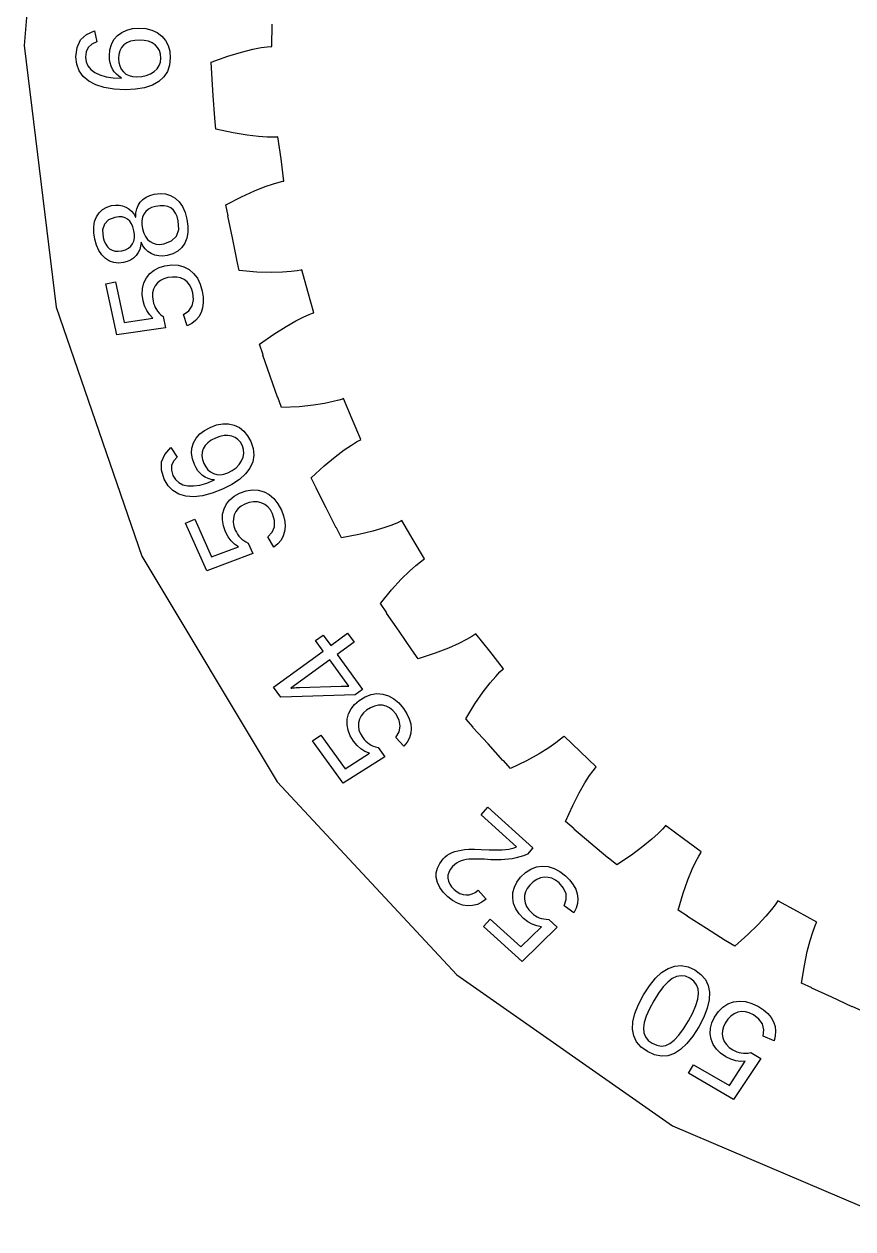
# Model space of a CAD drawing. Header units: metres. Extents: x -300 to 172, y -235 to 235.
# Drawn here: x -169.4 to -74.3, y -138.1 to 0 of the extents above; entities that cross this region are included whole.
import ezdxf

# ---------------------------------------------------------------- set-up
doc = ezdxf.new("R2010")
doc.units = ezdxf.units.M

msp = doc.modelspace()

# ---------------------------------------------------------------- linework, layer by layer
for p, q in [((-166.716, 27.6069), (-169.359, -2.4608)), ((-140.952, -2.55069), (-140.939, 0.00018)), ((-162.876, -1.81532), (-162.206, -1.17496)), ((-162.206, -1.17496), (-161.269, -0.75482)), ((-161.269, -0.75482), (-161.037, -2.03883)), ((-159.058, -1.78296), (-158.658, -1.31783)), ((-158.658, -1.31783), (-158.161, -0.94377)), ((-158.161, -0.94377), (-157.586, -0.67658)), ((-157.586, -0.67658), (-156.932, -0.51627)), ((-156.932, -0.51627), (-156.2, -0.46283)), ((-156.2, -0.46283), (-155.408, -0.51933)), ((-155.408, -0.51933), (-154.705, -0.68883)), ((-154.705, -0.68883), (-154.089, -0.97133)), ((-154.089, -0.97133), (-153.562, -1.36682)), ((-153.562, -1.36682), (-153.139, -1.86133)), ((-169.359, -2.4608), (-165.693, -32.421)), ((-163.412, -3.75684), (-163.278, -2.67595)), ((-163.278, -2.67595), (-162.876, -1.81532)), ((-162.001, -2.67007), (-162.241, -3.16214)), ((-161.599, -2.29564), (-162.001, -2.67007)), ((-161.037, -2.03883), (-161.599, -2.29564)), ((-159.515, -2.93895), (-159.343, -2.32333)), ((-159.343, -2.32333), (-159.058, -1.78296)), ((-158.183, -2.69739), (-158.378, -3.06007)), ((-157.911, -2.38983), (-158.183, -2.69739)), ((-157.566, -2.14482), (-157.911, -2.38983)), ((-157.157, -1.96983), (-157.566, -2.14482)), ((-156.681, -1.86482), (-157.157, -1.96983)), ((-156.14, -1.82983), (-156.681, -1.86482)), ((-155.596, -1.8644), (-156.14, -1.82983)), ((-155.115, -1.96808), (-155.596, -1.8644)), ((-154.694, -2.14088), (-155.115, -1.96808)), ((-154.335, -2.38283), (-154.694, -2.14088)), ((-154.048, -2.68501), (-154.335, -2.38283)), ((-153.843, -3.03958), (-154.048, -2.68501)), ((-153.139, -1.86133), (-152.837, -2.44183)), ((-152.837, -2.44183), (-152.656, -3.10832)), ((-143.156, -2.89005), (-142.184, -2.6987)), ((-142.184, -2.6987), (-141.497, -2.59813)), ((-141.497, -2.59813), (-141.088, -2.55809)), ((-141.088, -2.55809), (-140.952, -2.55069)), ((-163.32, -4.60858), (-163.412, -3.75684)), ((-162.241, -3.16214), (-162.322, -3.77184)), ((-162.322, -3.77184), (-162.255, -4.31439)), ((-159.572, -3.62982), (-159.515, -2.93895)), ((-159.55, -4.04721), (-159.572, -3.62982)), ((-159.483, -4.44032), (-159.55, -4.04721)), ((-158.495, -3.47789), (-158.534, -3.95084)), ((-158.534, -3.95084), (-158.499, -4.3987)), ((-158.378, -3.06007), (-158.495, -3.47789)), ((-153.72, -3.44652), (-153.843, -3.03958)), ((-153.728, -4.35515), (-153.679, -3.90582)), ((-153.679, -3.90582), (-153.72, -3.44652)), ((-152.596, -3.86082), (-152.678, -4.69751)), ((-152.656, -3.10832), (-152.596, -3.86082)), ((-147.902, -4.3783), (-145.999, -3.68675)), ((-145.999, -3.68675), (-144.423, -3.20625)), ((-144.423, -3.20625), (-143.156, -2.89005)), ((-163.046, -5.35683), (-163.32, -4.60858)), ((-162.589, -6.00157), (-163.046, -5.35683)), ((-162.255, -4.31439), (-162.056, -4.79208)), ((-162.056, -4.79208), (-161.724, -5.2049)), ((-161.724, -5.2049), (-161.259, -5.55283)), ((-159.372, -4.8092), (-159.483, -4.44032)), ((-159.217, -5.15382), (-159.372, -4.8092)), ((-159.019, -5.46721), (-159.217, -5.15382)), ((-158.781, -5.74333), (-159.019, -5.46721)), ((-158.499, -4.3987), (-158.396, -4.80133)), ((-158.396, -4.80133), (-158.223, -5.15871)), ((-158.223, -5.15871), (-157.982, -5.47083)), ((-157.982, -5.47083), (-157.68, -5.72414)), ((-154.877, -5.71176), (-154.459, -5.44882)), ((-154.459, -5.44882), (-154.118, -5.12665)), ((-154.118, -5.12665), (-153.874, -4.76208)), ((-153.874, -4.76208), (-153.728, -4.35515)), ((-152.926, -5.42958), (-153.338, -6.05702)), ((-152.678, -4.69751), (-152.926, -5.42958)), ((-147.823, -5.65523), (-147.902, -4.3783)), ((-161.95, -6.54283), (-162.589, -6.00157)), ((-161.139, -6.9707), (-161.95, -6.54283)), ((-161.259, -5.55283), (-160.668, -5.82889)), ((-160.668, -5.82889), (-159.959, -6.02608)), ((-159.959, -6.02608), (-159.13, -6.14439)), ((-159.13, -6.14439), (-158.183, -6.18382)), ((-158.502, -5.98221), (-158.781, -5.74333)), ((-158.183, -6.18382), (-158.502, -5.98221)), ((-157.68, -5.72414), (-157.327, -5.90508)), ((-157.327, -5.90508), (-156.921, -6.01364)), ((-156.921, -6.01364), (-156.463, -6.04984)), ((-156.463, -6.04984), (-155.879, -6.01227)), ((-155.879, -6.01227), (-155.35, -5.89958)), ((-155.35, -5.89958), (-154.877, -5.71176)), ((-153.916, -6.57983), (-154.651, -6.99152)), ((-153.338, -6.05702), (-153.916, -6.57983)), ((-147.849, -5.66505), (-147.823, -5.65523)), ((-147.666, -8.2115), (-147.849, -5.66505)), ((-160.171, -7.27632), (-161.139, -6.9707)), ((-159.044, -7.4597), (-160.171, -7.27632)), ((-157.758, -7.52083), (-159.044, -7.4597)), ((-156.572, -7.46202), (-157.758, -7.52083)), ((-155.537, -7.28558), (-156.572, -7.46202)), ((-154.651, -6.99152), (-155.537, -7.28558)), ((-147.508, -10.7597), (-147.666, -8.2115)), ((-147.481, -10.7659), (-147.508, -10.7597)), ((-147.389, -12.042), (-147.481, -10.7659)), ((-145.411, -12.4737), (-147.389, -12.042)), ((-143.784, -12.7398), (-145.411, -12.4737)), ((-142.487, -12.8843), (-143.784, -12.7398)), ((-141.498, -12.9445), (-142.487, -12.8843)), ((-140.804, -12.9526), (-141.498, -12.9445)), ((-140.393, -12.9377), (-140.804, -12.9526)), ((-140.257, -12.9269), (-140.393, -12.9377)), ((-139.904, -15.453), (-140.257, -12.9269)), ((-139.577, -17.9828), (-139.904, -15.453)), ((-144.428, -19.7814), (-142.93, -19.0951)), ((-142.93, -19.0951), (-141.716, -18.6129)), ((-141.716, -18.6129), (-140.779, -18.2937)), ((-140.779, -18.2937), (-140.112, -18.1025)), ((-140.112, -18.1025), (-139.711, -18.0083)), ((-139.711, -18.0083), (-139.577, -17.9828)), ((-156.286, -20.7758), (-156.043, -20.4094)), ((-156.043, -20.4094), (-155.734, -20.0932)), ((-155.734, -20.0932), (-155.368, -19.8365)), ((-155.368, -19.8365), (-154.944, -19.6391)), ((-154.944, -19.6391), (-154.463, -19.5011)), ((-154.463, -19.5011), (-153.777, -19.4143)), ((-153.777, -19.4143), (-153.144, -19.4574)), ((-153.144, -19.4574), (-152.567, -19.6304)), ((-152.567, -19.6304), (-152.044, -19.9334)), ((-152.044, -19.9334), (-151.588, -20.3614)), ((-151.588, -20.3614), (-151.21, -20.9093)), ((-146.222, -20.7205), (-144.428, -19.7814)), ((-161.064, -22.091), (-160.759, -21.6237)), ((-160.759, -21.6237), (-160.368, -21.253)), ((-160.368, -21.253), (-159.891, -20.979)), ((-159.891, -20.979), (-159.327, -20.8018)), ((-159.327, -20.8018), (-158.895, -20.7419)), ((-158.895, -20.7419), (-158.478, -20.7494)), ((-158.478, -20.7494), (-158.077, -20.8241)), ((-158.077, -20.8241), (-157.69, -20.966)), ((-157.69, -20.966), (-157.337, -21.17)), ((-157.337, -21.17), (-157.035, -21.4315)), ((-157.035, -21.4315), (-156.785, -21.7508)), ((-156.785, -21.7508), (-156.586, -22.1277)), ((-156.556, -22.1215), (-156.542, -21.6319)), ((-156.542, -21.6319), (-156.452, -21.1833)), ((-156.452, -21.1833), (-156.286, -20.7758)), ((-155.625, -21.7712), (-155.772, -22.13)), ((-155.405, -21.4636), (-155.625, -21.7712)), ((-155.11, -21.2147), (-155.405, -21.4636)), ((-154.741, -21.0245), (-155.11, -21.2147)), ((-154.297, -20.893), (-154.741, -21.0245)), ((-153.764, -20.8139), (-154.297, -20.893)), ((-153.293, -20.8169), (-153.764, -20.8139)), ((-152.884, -20.902), (-153.293, -20.8169)), ((-152.538, -21.0691), (-152.884, -20.902)), ((-152.249, -21.3184), (-152.538, -21.0691)), ((-152.01, -21.6499), (-152.249, -21.3184)), ((-151.821, -22.0637), (-152.01, -21.6499)), ((-151.682, -22.5596), (-151.821, -22.0637)), ((-151.21, -20.9093), (-150.912, -21.577)), ((-150.912, -21.577), (-150.693, -22.3647)), ((-145.974, -21.9755), (-146.222, -20.7205)), ((-145.998, -21.9887), (-145.974, -21.9755)), ((-145.477, -24.4878), (-145.998, -21.9887)), ((-161.377, -23.2448), (-161.274, -22.6374)), ((-161.374, -23.9133), (-161.377, -23.2448)), ((-161.274, -22.6374), (-161.064, -22.091)), ((-160.159, -22.907), (-160.357, -23.5742)), ((-159.694, -22.4331), (-160.159, -22.907)), ((-158.962, -22.1524), (-159.694, -22.4331)), ((-158.514, -22.089), (-158.962, -22.1524)), ((-158.119, -22.1002), (-158.514, -22.089)), ((-157.776, -22.1861), (-158.119, -22.1002)), ((-157.486, -22.3467), (-157.776, -22.1861)), ((-157.243, -22.5776), (-157.486, -22.3467)), ((-157.041, -22.8751), (-157.243, -22.5776)), ((-156.881, -23.2392), (-157.041, -22.8751)), ((-156.762, -23.6701), (-156.881, -23.2392)), ((-156.586, -22.1277), (-156.556, -22.1215)), ((-155.845, -22.5334), (-155.846, -22.9815)), ((-155.846, -22.9815), (-155.773, -23.4742)), ((-155.772, -22.13), (-155.845, -22.5334)), ((-151.613, -23.5371), (-151.682, -22.5596)), ((-150.693, -22.3647), (-150.576, -23.1556)), ((-150.576, -23.1556), (-150.576, -23.8774)), ((-161.266, -24.6428), (-161.374, -23.9133)), ((-161.071, -25.3369), (-161.266, -24.6428)), ((-160.357, -23.5742), (-160.287, -24.4347)), ((-160.287, -24.4347), (-160.167, -24.8654)), ((-156.778, -24.8632), (-156.704, -24.5049)), ((-156.699, -24.1072), (-156.762, -23.6701)), ((-156.704, -24.5049), (-156.699, -24.1072)), ((-155.773, -23.4742), (-155.64, -23.9406)), ((-155.64, -23.9406), (-155.452, -24.3382)), ((-155.452, -24.3382), (-155.211, -24.6669)), ((-155.211, -24.6669), (-154.916, -24.9268)), ((-153.355, -25.1828), (-152.45, -24.8487)), ((-152.45, -24.8487), (-151.869, -24.3001)), ((-151.869, -24.3001), (-151.613, -23.5371)), ((-150.693, -24.5301), (-150.927, -25.1135)), ((-150.576, -23.8774), (-150.693, -24.5301)), ((-144.981, -26.9925), (-145.477, -24.4878)), ((-160.801, -25.9364), (-161.071, -25.3369)), ((-160.456, -26.4413), (-160.801, -25.9364)), ((-160.167, -24.8654), (-160.004, -25.2293)), ((-160.004, -25.2293), (-159.799, -25.5263)), ((-159.799, -25.5263), (-159.551, -25.7565)), ((-159.551, -25.7565), (-159.262, -25.917)), ((-159.262, -25.917), (-158.932, -26.0054)), ((-158.932, -26.0054), (-158.562, -26.0218)), ((-158.562, -26.0218), (-158.152, -25.9662)), ((-158.152, -25.9662), (-157.746, -25.8474)), ((-157.746, -25.8474), (-157.406, -25.6771)), ((-157.406, -25.6771), (-157.131, -25.4553)), ((-157.131, -25.4553), (-156.921, -25.1822)), ((-156.921, -25.1822), (-156.778, -24.8632)), ((-156.283, -26.1894), (-156.524, -26.5179)), ((-156.108, -25.8287), (-156.283, -26.1894)), ((-155.999, -25.436), (-156.108, -25.8287)), ((-155.957, -25.0111), (-155.999, -25.436)), ((-155.928, -25.0049), (-155.957, -25.0111)), ((-155.73, -25.411), (-155.928, -25.0049)), ((-155.472, -25.7626), (-155.73, -25.411)), ((-155.155, -26.0598), (-155.472, -25.7626)), ((-154.779, -26.3024), (-155.155, -26.0598)), ((-154.916, -24.9268), (-154.577, -25.1119)), ((-154.577, -25.1119), (-154.204, -25.2163)), ((-154.204, -25.2163), (-153.796, -25.2399)), ((-153.796, -25.2399), (-153.355, -25.1828)), ((-151.728, -26.0136), (-152.289, -26.3154)), ((-151.274, -25.6131), (-151.728, -26.0136)), ((-150.927, -25.1135), (-151.274, -25.6131)), ((-160.037, -26.8515), (-160.456, -26.4413)), ((-159.564, -27.1536), (-160.037, -26.8515)), ((-159.06, -27.3339), (-159.564, -27.1536)), ((-158.523, -27.3923), (-159.06, -27.3339)), ((-157.954, -27.3289), (-158.523, -27.3923)), ((-157.535, -27.2082), (-157.954, -27.3289)), ((-157.158, -27.0328), (-157.535, -27.2082)), ((-156.821, -26.8027), (-157.158, -27.0328)), ((-156.524, -26.5179), (-156.821, -26.8027)), ((-154.361, -26.4774), (-154.779, -26.3024)), ((-153.918, -26.5717), (-154.361, -26.4774)), ((-153.45, -26.5853), (-153.918, -26.5717)), ((-152.956, -26.5181), (-153.45, -26.5853)), ((-153.208, -27.6941), (-152.426, -27.5911)), ((-152.289, -26.3154), (-152.956, -26.5181)), ((-152.426, -27.5911), (-151.705, -27.6276)), ((-144.953, -26.995), (-144.981, -26.9925)), ((-144.692, -28.2474), (-144.953, -26.995)), ((-155.335, -29.0896), (-154.94, -28.593)), ((-154.94, -28.593), (-154.455, -28.1948)), ((-154.455, -28.1948), (-153.877, -27.8952)), ((-153.877, -27.8952), (-153.208, -27.6941)), ((-152.354, -28.9798), (-152.889, -29.0543)), ((-151.863, -28.9929), (-152.354, -28.9798)), ((-151.705, -27.6276), (-151.045, -27.8034)), ((-151.045, -27.8034), (-150.445, -28.1187)), ((-150.445, -28.1187), (-149.924, -28.5625)), ((-149.924, -28.5625), (-149.499, -29.1249)), ((-142.674, -28.4116), (-144.692, -28.2474)), ((-141.027, -28.4586), (-142.674, -28.4116)), ((-139.721, -28.4288), (-141.027, -28.4586)), ((-138.733, -28.3567), (-139.721, -28.4288)), ((-138.044, -28.2722), (-138.733, -28.3567)), ((-137.639, -28.2027), (-138.044, -28.2722)), ((-137.506, -28.1739), (-137.639, -28.2027)), ((-136.819, -30.6304), (-137.506, -28.1739)), ((-159.982, -29.7605), (-158.864, -29.5228)), ((-158.738, -35.6118), (-159.982, -29.7605)), ((-158.864, -29.5228), (-157.875, -34.1759)), ((-155.807, -30.9668), (-155.777, -30.2875)), ((-155.777, -30.2875), (-155.62, -29.6618)), ((-155.62, -29.6618), (-155.335, -29.0896)), ((-154.326, -29.9895), (-154.518, -30.3726)), ((-154.06, -29.6575), (-154.326, -29.9895)), ((-153.732, -29.391), (-154.06, -29.6575)), ((-153.342, -29.1899), (-153.732, -29.391)), ((-152.889, -29.0543), (-153.342, -29.1899)), ((-151.415, -29.0935), (-151.863, -28.9929)), ((-151.01, -29.2817), (-151.415, -29.0935)), ((-150.662, -29.5506), (-151.01, -29.2817)), ((-150.381, -29.894), (-150.662, -29.5506)), ((-150.167, -30.3119), (-150.381, -29.894)), ((-150.021, -30.8044), (-150.167, -30.3119)), ((-149.499, -29.1249), (-149.172, -29.8059)), ((-149.172, -29.8059), (-148.941, -30.6054)), ((-155.709, -31.6995), (-155.807, -30.9668)), ((-155.539, -32.3006), (-155.709, -31.6995)), ((-154.623, -30.7924), (-154.644, -31.249)), ((-154.644, -31.249), (-154.578, -31.7422)), ((-154.518, -30.3726), (-154.623, -30.7924)), ((-154.578, -31.7422), (-154.512, -32.002)), ((-150.106, -32.2823), (-149.951, -31.6047)), ((-149.951, -31.6047), (-150.021, -30.8044)), ((-148.941, -30.6054), (-148.835, -31.2985)), ((-148.835, -31.2985), (-148.822, -31.939)), ((-136.158, -33.094), (-136.819, -30.6304)), ((-165.693, -32.421), (-155.878, -60.9642)), ((-155.297, -32.832), (-155.539, -32.3006)), ((-154.984, -33.294), (-155.297, -32.832)), ((-154.512, -32.002), (-154.426, -32.2483)), ((-154.426, -32.2483), (-154.322, -32.481)), ((-154.322, -32.481), (-154.198, -32.7002)), ((-154.198, -32.7002), (-154.051, -32.9092)), ((-154.051, -32.9092), (-153.874, -33.112)), ((-153.874, -33.112), (-153.668, -33.3088)), ((-151.093, -33.2691), (-150.487, -32.8371)), ((-150.487, -32.8371), (-150.106, -32.2823)), ((-149.075, -33.062), (-149.339, -33.5378)), ((-148.902, -32.5268), (-149.075, -33.062)), ((-148.822, -31.939), (-148.902, -32.5268)), ((-136.287, -33.1371), (-136.158, -33.094)), ((-157.875, -34.1759), (-154.6, -33.6863)), ((-154.6, -33.6863), (-154.984, -33.294)), ((-153.668, -33.3088), (-153.432, -33.4995)), ((-153.432, -33.4995), (-153.159, -34.7848)), ((-150.657, -34.5667), (-151.093, -33.2691)), ((-150.13, -34.2901), (-150.657, -34.5667)), ((-149.691, -33.9471), (-150.13, -34.2901)), ((-149.339, -33.5378), (-149.691, -33.9471)), ((-139.332, -34.6432), (-138.194, -34.0035)), ((-138.194, -34.0035), (-137.307, -33.5623)), ((-137.307, -33.5623), (-136.672, -33.2839)), ((-136.672, -33.2839), (-136.287, -33.1371)), ((-153.159, -34.7848), (-158.738, -35.6118)), ((-142.378, -36.6929), (-140.726, -35.5232)), ((-140.726, -35.5232), (-139.332, -34.6432)), ((-141.965, -37.9036), (-142.378, -36.6929)), ((-141.988, -37.92), (-141.965, -37.9036)), ((-141.138, -40.3272), (-141.988, -37.92)), ((-140.313, -42.7435), (-141.138, -40.3272)), ((-140.285, -42.7424), (-140.313, -42.7435)), ((-139.859, -43.9487), (-140.285, -42.7424)), ((-137.837, -43.8425), (-139.859, -43.9487)), ((-136.198, -43.6695), (-137.837, -43.8425)), ((-134.908, -43.4659), (-136.198, -43.6695)), ((-133.939, -43.2628), (-134.908, -43.4659)), ((-133.267, -43.0873), (-133.939, -43.2628)), ((-132.875, -42.9644), (-133.267, -43.0873)), ((-132.747, -42.9181), (-132.875, -42.9644)), ((-131.739, -45.2612), (-132.747, -42.9181)), ((-130.755, -47.6147), (-131.739, -45.2612)), ((-149.223, -46.9653), (-148.691, -46.5529)), ((-148.691, -46.5529), (-148.044, -46.2061)), ((-148.044, -46.2061), (-147.298, -45.9358)), ((-147.298, -45.9358), (-146.586, -45.8045)), ((-146.586, -45.8045), (-145.909, -45.8122)), ((-145.909, -45.8122), (-145.266, -45.959)), ((-145.266, -45.959), (-144.679, -46.2388)), ((-144.679, -46.2388), (-144.167, -46.6464)), ((-144.167, -46.6464), (-143.73, -47.1816)), ((-150.118, -48.5745), (-149.941, -47.987)), ((-149.941, -47.987), (-149.64, -47.4433)), ((-149.64, -47.4433), (-149.223, -46.9653)), ((-148.608, -48.2986), (-148.823, -48.6624)), ((-148.305, -47.972), (-148.608, -48.2986)), ((-147.913, -47.6826), (-148.305, -47.972)), ((-147.433, -47.4305), (-147.913, -47.6826)), ((-146.923, -47.2411), (-147.433, -47.4305)), ((-146.44, -47.1398), (-146.923, -47.2411)), ((-145.986, -47.1266), (-146.44, -47.1398)), ((-145.559, -47.2016), (-145.986, -47.1266)), ((-145.174, -47.3609), (-145.559, -47.2016)), ((-144.842, -47.6014), (-145.174, -47.3609)), ((-144.565, -47.9231), (-144.842, -47.6014)), ((-144.34, -48.3261), (-144.565, -47.9231)), ((-143.73, -47.1816), (-143.369, -47.8445)), ((-143.369, -47.8445), (-143.104, -48.6424)), ((-132.652, -48.7874), (-131.832, -48.2319)), ((-131.832, -48.2319), (-131.239, -47.8712)), ((-131.239, -47.8712), (-130.878, -47.6746)), ((-130.878, -47.6746), (-130.755, -47.6147)), ((-153.593, -50.1572), (-153.241, -49.2998)), ((-153.241, -49.2998), (-152.556, -48.5346)), ((-152.556, -48.5346), (-151.822, -49.6133)), ((-151.822, -49.6133), (-152.231, -50.0765)), ((-150.159, -49.1843), (-150.118, -48.5745)), ((-150.065, -49.8164), (-150.159, -49.1843)), ((-148.947, -49.0543), (-148.977, -49.4648)), ((-148.977, -49.4648), (-148.914, -49.894)), ((-148.823, -48.6624), (-148.947, -49.0543)), ((-144.425, -50.0529), (-144.245, -49.6198)), ((-144.202, -48.7564), (-144.34, -48.3261)), ((-144.245, -49.6198), (-144.17, -49.1876)), ((-144.17, -49.1876), (-144.202, -48.7564)), ((-143.033, -49.4118), (-143.154, -50.1528)), ((-143.104, -48.6424), (-143.033, -49.4118)), ((-134.959, -50.631), (-133.695, -49.5732)), ((-133.695, -49.5732), (-132.652, -48.7874)), ((-153.61, -51.1068), (-153.593, -50.1572)), ((-152.445, -50.5819), (-152.465, -51.1294)), ((-152.231, -50.0765), (-152.445, -50.5819)), ((-149.836, -50.4708), (-150.065, -49.8164)), ((-149.646, -50.8431), (-149.836, -50.4708)), ((-149.425, -51.1752), (-149.646, -50.8431)), ((-148.914, -49.894), (-148.757, -50.3419)), ((-148.757, -50.3419), (-148.544, -50.737)), ((-148.544, -50.737), (-148.285, -51.0627)), ((-148.285, -51.0627), (-147.982, -51.319)), ((-145.493, -51.1453), (-145.056, -50.8273)), ((-145.056, -50.8273), (-144.7, -50.4632)), ((-144.7, -50.4632), (-144.425, -50.0529)), ((-143.469, -50.8653), (-143.974, -51.5405)), ((-143.154, -50.1528), (-143.469, -50.8653)), ((-136.44, -52.0105), (-134.959, -50.631)), ((-153.292, -52.1487), (-153.61, -51.1068)), ((-152.862, -52.8897), (-153.292, -52.1487)), ((-152.465, -51.1294), (-152.291, -51.7191)), ((-152.291, -51.7191), (-152.009, -52.1877)), ((-152.009, -52.1877), (-151.633, -52.543)), ((-149.174, -51.467), (-149.425, -51.1752)), ((-148.892, -51.7187), (-149.174, -51.467)), ((-148.584, -51.9247), (-148.892, -51.7187)), ((-148.254, -52.0801), (-148.584, -51.9247)), ((-148.41, -52.5884), (-147.528, -52.2391)), ((-147.902, -52.1849), (-148.254, -52.0801)), ((-147.982, -51.319), (-147.635, -51.506)), ((-147.528, -52.2391), (-147.902, -52.1849)), ((-147.635, -51.506), (-147.256, -51.6147)), ((-147.256, -51.6147), (-146.859, -51.6362)), ((-146.859, -51.6362), (-146.445, -51.5703)), ((-146.445, -51.5703), (-146.012, -51.4171)), ((-146.012, -51.4171), (-145.493, -51.1453)), ((-144.663, -52.1694), (-145.537, -52.7517)), ((-143.974, -51.5405), (-144.663, -52.1694)), ((-135.869, -53.1554), (-136.44, -52.0105)), ((-152.308, -53.4617), (-152.862, -52.8897)), ((-151.628, -53.8649), (-152.308, -53.4617)), ((-151.633, -52.543), (-151.161, -52.785)), ((-151.161, -52.785), (-150.595, -52.9137)), ((-150.595, -52.9137), (-149.943, -52.9258)), ((-149.943, -52.9258), (-149.215, -52.8173)), ((-149.215, -52.8173), (-148.41, -52.5884)), ((-147.796, -53.7547), (-148.9, -54.0457)), ((-146.596, -53.2876), (-147.796, -53.7547)), ((-145.537, -52.7517), (-146.596, -53.2876)), ((-145.261, -54.0807), (-144.649, -53.7449)), ((-144.649, -53.7449), (-143.905, -53.4816)), ((-143.905, -53.4816), (-143.192, -53.3673)), ((-143.192, -53.3673), (-142.51, -53.402)), ((-142.51, -53.402), (-141.857, -53.5857)), ((-141.857, -53.5857), (-141.255, -53.9115)), ((-135.89, -53.1747), (-135.869, -53.1554)), ((-134.726, -55.4472), (-135.89, -53.1747)), ((-150.824, -54.0992), (-151.628, -53.8649)), ((-149.909, -54.1605), (-150.824, -54.0992)), ((-148.9, -54.0457), (-149.909, -54.1605)), ((-146.439, -55.5521), (-146.156, -54.9843)), ((-146.156, -54.9843), (-145.764, -54.4938)), ((-145.764, -54.4938), (-145.261, -54.0807)), ((-144.053, -55.009), (-144.468, -55.2358)), ((-143.546, -54.8249), (-144.053, -55.009)), ((-143.062, -54.7355), (-143.546, -54.8249)), ((-142.603, -54.7408), (-143.062, -54.7355)), ((-142.169, -54.8409), (-142.603, -54.7408)), ((-141.772, -55.0315), (-142.169, -54.8409)), ((-141.426, -55.309), (-141.772, -55.0315)), ((-141.255, -53.9115), (-140.723, -54.3734)), ((-140.723, -54.3734), (-140.261, -54.9713)), ((-140.261, -54.9713), (-139.869, -55.7054)), ((-146.622, -56.8158), (-146.598, -56.171)), ((-146.598, -56.171), (-146.439, -55.5521)), ((-145.264, -56.2225), (-145.372, -56.6371)), ((-145.074, -55.8426), (-145.264, -56.2225)), ((-144.808, -55.5137), (-145.074, -55.8426)), ((-144.468, -55.2358), (-144.808, -55.5137)), ((-141.13, -55.6733), (-141.426, -55.309)), ((-140.885, -56.1246), (-141.13, -55.6733)), ((-140.649, -56.8928), (-140.885, -56.1246)), ((-139.869, -55.7054), (-139.621, -56.3612)), ((-139.621, -56.3612), (-139.475, -56.985)), ((-133.587, -57.7319), (-134.726, -55.4472)), ((-150.845, -57.1744), (-149.8, -56.7095)), ((-148.412, -62.6393), (-150.845, -57.1744)), ((-149.8, -56.7095), (-147.866, -61.0553)), ((-146.51, -57.4864), (-146.622, -56.8158)), ((-146.262, -58.1828), (-146.51, -57.4864)), ((-145.372, -56.6371), (-145.389, -57.0698)), ((-145.389, -57.0698), (-145.313, -57.5205)), ((-145.313, -57.5205), (-145.147, -57.9893)), ((-140.917, -58.2097), (-140.66, -57.5878)), ((-140.66, -57.5878), (-140.649, -56.8928)), ((-139.431, -57.5766), (-139.49, -58.1362)), ((-139.475, -56.985), (-139.431, -57.5766)), ((-133.559, -57.727), (-133.587, -57.7319)), ((-132.976, -58.8658), (-133.559, -57.727)), ((-128.134, -57.7274), (-129.385, -58.1011)), ((-127.201, -57.3969), (-128.134, -57.7274)), ((-126.558, -57.1335), (-127.201, -57.3969)), ((-126.186, -56.9594), (-126.558, -57.1335)), ((-126.065, -56.8964), (-126.186, -56.9594)), ((-124.754, -59.0842), (-126.065, -56.8964)), ((-145.97, -58.7352), (-146.262, -58.1828)), ((-145.623, -59.2048), (-145.97, -58.7352)), ((-145.221, -59.5916), (-145.623, -59.2048)), ((-145.147, -57.9893), (-145.028, -58.2296)), ((-145.028, -58.2296), (-144.893, -58.4528)), ((-144.893, -58.4528), (-144.743, -58.6587)), ((-144.743, -58.6587), (-144.576, -58.8475)), ((-144.576, -58.8475), (-144.388, -59.0212)), ((-144.388, -59.0212), (-144.173, -59.1828)), ((-144.173, -59.1828), (-143.931, -59.3325)), ((-143.931, -59.3325), (-143.661, -59.47)), ((-141.421, -58.7583), (-140.917, -58.2097)), ((-140.724, -59.9369), (-141.421, -58.7583)), ((-139.908, -59.13), (-140.266, -59.5568)), ((-139.649, -58.6565), (-139.908, -59.13)), ((-139.49, -58.1362), (-139.649, -58.6565)), ((-130.987, -58.4911), (-132.976, -58.8658)), ((-129.385, -58.1011), (-130.987, -58.4911)), ((-123.465, -61.2857), (-124.754, -59.0842)), ((-143.126, -60.6704), (-148.412, -62.6393)), ((-147.866, -61.0553), (-144.764, -59.8956)), ((-144.764, -59.8956), (-145.221, -59.5916)), ((-143.661, -59.47), (-143.126, -60.6704)), ((-140.266, -59.5568), (-140.724, -59.9369)), ((-155.878, -60.9642), (-140.342, -86.8429)), ((-125.188, -62.7007), (-124.45, -62.0409)), ((-124.45, -62.0409), (-123.91, -61.6044)), ((-123.91, -61.6044), (-123.579, -61.3613)), ((-123.579, -61.3613), (-123.465, -61.2857)), ((-126.117, -63.6185), (-125.188, -62.7007)), ((-128.514, -66.4), (-127.229, -64.8353)), ((-127.229, -64.8353), (-126.117, -63.6185)), ((-127.795, -67.4586), (-128.514, -66.4)), ((-127.813, -67.4803), (-127.795, -67.4586)), ((-126.357, -69.5776), (-127.813, -67.4803)), ((-135.939, -70.6408), (-135.081, -70.0171)), ((-135.081, -70.0171), (-134.212, -71.2137)), ((-134.212, -71.2137), (-132.274, -69.8059)), ((-132.274, -69.8059), (-131.528, -70.8334)), ((-124.923, -71.69), (-126.357, -69.5776)), ((-118.037, -70.1601), (-118.638, -70.5068)), ((-117.691, -69.9379), (-118.037, -70.1601)), ((-117.58, -69.8594), (-117.691, -69.9379)), ((-115.989, -71.8527), (-117.58, -69.8594)), ((-135.07, -71.8373), (-135.939, -70.6408)), ((-131.528, -70.8334), (-133.465, -72.2411)), ((-124.896, -71.6815), (-124.923, -71.69)), ((-124.167, -72.7324), (-124.896, -71.6815)), ((-120.71, -71.4959), (-122.245, -72.0958)), ((-119.52, -70.9588), (-120.71, -71.4959)), ((-118.638, -70.5068), (-119.52, -70.9588)), ((-140.766, -75.9753), (-135.07, -71.8373)), ((-134.324, -72.8647), (-138.793, -76.1117)), ((-132.138, -75.8735), (-134.324, -72.8647)), ((-133.465, -72.2411), (-130.55, -76.253)), ((-122.245, -72.0958), (-124.167, -72.7324)), ((-114.418, -73.863), (-115.989, -71.8527)), ((-115.293, -74.7427), (-114.817, -74.2382)), ((-114.817, -74.2382), (-114.52, -73.9531)), ((-114.52, -73.9531), (-114.418, -73.863)), ((-137.785, -75.9977), (-133.009, -75.8601)), ((-133.009, -75.8601), (-132.327, -75.8642)), ((-132.327, -75.8642), (-132.138, -75.8735)), ((-116.736, -76.5284), (-115.937, -75.495)), ((-115.937, -75.495), (-115.293, -74.7427)), ((-139.936, -77.1176), (-140.766, -75.9753)), ((-131.392, -76.8643), (-139.936, -77.1176)), ((-138.793, -76.1117), (-138.748, -76.1027)), ((-138.748, -76.1027), (-138.66, -76.0893)), ((-138.66, -76.0893), (-138.528, -76.0717)), ((-138.528, -76.0717), (-138.352, -76.0497)), ((-138.352, -76.0497), (-138.168, -76.0287)), ((-138.168, -76.0287), (-138.012, -76.013)), ((-138.012, -76.013), (-137.885, -76.0027)), ((-137.885, -76.0027), (-137.785, -75.9977)), ((-130.55, -76.253), (-131.392, -76.8643)), ((-130.936, -77.502), (-130.263, -77.0899)), ((-130.263, -77.0899), (-129.59, -76.8298)), ((-129.59, -76.8298), (-128.915, -76.7218)), ((-128.915, -76.7218), (-128.238, -76.7659)), ((-128.238, -76.7659), (-127.582, -76.9594)), ((-127.582, -76.9594), (-126.966, -77.3005)), ((-126.966, -77.3005), (-126.389, -77.7894)), ((-117.675, -77.8825), (-116.736, -76.5284)), ((-132.153, -79.0276), (-131.871, -78.4663)), ((-131.871, -78.4663), (-131.465, -77.9577)), ((-131.465, -77.9577), (-130.936, -77.502)), ((-130.091, -78.6146), (-130.449, -78.9227)), ((-129.632, -78.3289), (-130.091, -78.6146)), ((-129.178, -78.1411), (-129.632, -78.3289)), ((-128.728, -78.0508), (-129.178, -78.1411)), ((-128.282, -78.0583), (-128.728, -78.0508)), ((-127.855, -78.1623), (-128.282, -78.0583)), ((-127.458, -78.3617), (-127.855, -78.1623)), ((-127.093, -78.6566), (-127.458, -78.3617)), ((-126.759, -79.047), (-127.093, -78.6566)), ((-126.389, -77.7894), (-125.853, -78.4259)), ((-125.853, -78.4259), (-125.474, -79.0158)), ((-118.74, -79.6046), (-117.675, -77.8825)), ((-132.338, -80.2804), (-132.311, -79.6418)), ((-132.311, -79.6418), (-132.153, -79.0276)), ((-131.023, -80.0534), (-131.042, -80.4814)), ((-130.915, -79.6421), (-131.023, -80.0534)), ((-130.724, -79.2652), (-130.915, -79.6421)), ((-130.449, -78.9227), (-130.724, -79.2652)), ((-126.369, -79.7495), (-126.759, -79.047)), ((-126.235, -80.4316), (-126.369, -79.7495)), ((-125.474, -79.0158), (-125.202, -79.5956)), ((-125.202, -79.5956), (-125.036, -80.1652)), ((-117.887, -80.5579), (-118.74, -79.6046)), ((-132.228, -80.916), (-132.338, -80.2804)), ((-131.979, -81.5487), (-132.228, -80.916)), ((-131.042, -80.4814), (-130.968, -80.908)), ((-130.968, -80.908), (-130.801, -81.3333)), ((-130.801, -81.3333), (-130.54, -81.7571)), ((-126.736, -81.7346), (-126.358, -81.0933)), ((-126.358, -81.0933), (-126.235, -80.4316)), ((-125.024, -81.2667), (-125.179, -81.7838)), ((-125.036, -80.1652), (-124.977, -80.7246)), ((-124.977, -80.7246), (-125.024, -81.2667)), ((-117.901, -80.5819), (-117.887, -80.5579)), ((-116.179, -82.4664), (-117.901, -80.5819)), ((-136.283, -82.1447), (-135.359, -81.4729)), ((-132.767, -86.9843), (-136.283, -82.1447)), ((-135.359, -81.4729), (-132.562, -85.3214)), ((-131.591, -82.1784), (-131.979, -81.5487)), ((-131.191, -82.658), (-131.591, -82.1784)), ((-130.754, -83.0452), (-131.191, -82.658)), ((-130.54, -81.7571), (-130.374, -81.9675)), ((-130.374, -81.9675), (-130.196, -82.1577)), ((-130.196, -82.1577), (-130.006, -82.3279)), ((-130.006, -82.3279), (-129.804, -82.4779)), ((-129.804, -82.4779), (-129.584, -82.6088)), ((-129.584, -82.6088), (-129.34, -82.7222)), ((-129.34, -82.7222), (-129.072, -82.8181)), ((-129.072, -82.8181), (-128.779, -82.8966)), ((-125.81, -82.7426), (-126.736, -81.7346)), ((-125.441, -82.2757), (-125.81, -82.7426)), ((-125.179, -81.7838), (-125.441, -82.2757)), ((-114.476, -84.3688), (-116.179, -82.4664)), ((-108.405, -82.3585), (-109.218, -82.9239)), ((-107.856, -81.9348), (-108.405, -82.3585)), ((-107.542, -81.6684), (-107.856, -81.9348)), ((-107.442, -81.5758), (-107.542, -81.6684)), ((-105.6, -83.3393), (-107.442, -81.5758)), ((-128.007, -83.9596), (-132.767, -86.9843)), ((-132.562, -85.3214), (-129.77, -83.5422)), ((-130.28, -83.3399), (-130.754, -83.0452)), ((-129.77, -83.5422), (-130.28, -83.3399)), ((-128.779, -82.8966), (-128.007, -83.9596)), ((-110.326, -83.6149), (-111.768, -84.414)), ((-109.218, -82.9239), (-110.326, -83.6149)), ((-103.775, -85.1222), (-105.6, -83.3393)), ((-114.451, -84.3568), (-114.476, -84.3688)), ((-113.588, -85.3011), (-114.451, -84.3568)), ((-111.768, -84.414), (-113.588, -85.3011)), ((-104.526, -86.1107), (-104.12, -85.5472)), ((-104.12, -85.5472), (-103.865, -85.2252)), ((-103.865, -85.2252), (-103.775, -85.1222)), ((-140.342, -86.8429), (-119.766, -108.926)), ((-105.717, -88.0728), (-105.063, -86.9422)), ((-105.063, -86.9422), (-104.526, -86.1107)), ((-106.468, -89.54), (-105.717, -88.0728)), ((-107.293, -91.3887), (-106.468, -89.54)), ((-116.979, -90.5889), (-116.214, -89.7395)), ((-112.899, -94.2625), (-116.979, -90.5889)), ((-116.214, -89.7395), (-111.035, -94.4027)), ((-106.321, -92.2198), (-107.293, -91.3887)), ((-106.332, -92.2454), (-106.321, -92.2198)), ((-104.374, -93.8835), (-106.332, -92.2454)), ((-96.1955, -92.2473), (-96.6838, -92.7405)), ((-95.9205, -91.9415), (-96.1955, -92.2473)), ((-95.8338, -91.8364), (-95.9205, -91.9415)), ((-93.7724, -93.3387), (-95.8338, -91.8364)), ((-97.4142, -93.4092), (-98.4204, -94.2417)), ((-96.6838, -92.7405), (-97.4142, -93.4092)), ((-91.7268, -94.8625), (-93.7724, -93.3387)), ((-121.095, -95.4329), (-120.852, -95.2413)), ((-120.852, -95.2413), (-120.583, -95.0737)), ((-120.583, -95.0737), (-120.289, -94.9301)), ((-120.289, -94.9301), (-119.97, -94.8104)), ((-119.97, -94.8104), (-119.625, -94.7134)), ((-119.625, -94.7134), (-119.255, -94.6391)), ((-119.255, -94.6391), (-118.86, -94.5876)), ((-118.86, -94.5876), (-118.378, -94.5587)), ((-118.378, -94.5587), (-117.746, -94.5524)), ((-117.746, -94.5524), (-116.965, -94.5686)), ((-116.965, -94.5686), (-116.034, -94.6073)), ((-116.034, -94.6073), (-115.502, -94.6255)), ((-115.502, -94.6255), (-115.014, -94.6272)), ((-115.014, -94.6272), (-114.57, -94.6121)), ((-114.57, -94.6121), (-114.171, -94.5805)), ((-114.171, -94.5805), (-113.808, -94.5309)), ((-113.808, -94.5309), (-113.475, -94.4613)), ((-113.475, -94.4613), (-113.172, -94.3719)), ((-113.172, -94.3719), (-112.899, -94.2625)), ((-111.67, -95.1079), (-112.104, -95.2887)), ((-111.035, -94.4027), (-111.67, -95.1079)), ((-102.433, -95.542), (-104.374, -93.8835)), ((-99.7423, -95.2258), (-101.428, -96.3476)), ((-98.4204, -94.2417), (-99.7423, -95.2258)), ((-92.0121, -95.3296), (-91.8016, -94.9763)), ((-91.8016, -94.9763), (-91.7268, -94.8625)), ((-121.974, -96.7021), (-121.709, -96.1689)), ((-121.709, -96.1689), (-121.313, -95.6487)), ((-121.313, -95.6487), (-121.095, -95.4329)), ((-120.257, -96.5393), (-120.507, -96.865)), ((-120.033, -96.319), (-120.257, -96.5393)), ((-119.794, -96.1359), (-120.033, -96.319)), ((-119.539, -95.99), (-119.794, -96.1359)), ((-119.267, -95.8813), (-119.539, -95.99)), ((-118.981, -95.801), (-119.267, -95.8813)), ((-118.681, -95.74), (-118.981, -95.801)), ((-118.368, -95.6984), (-118.681, -95.74)), ((-118.042, -95.6762), (-118.368, -95.6984)), ((-117.704, -95.6689), (-118.042, -95.6762)), ((-117.356, -95.6712), (-117.704, -95.6689)), ((-116.996, -95.6832), (-117.356, -95.6712)), ((-116.625, -95.7047), (-116.996, -95.6832)), ((-116.246, -95.7281), (-116.625, -95.7047)), ((-115.859, -95.7452), (-116.246, -95.7281)), ((-115.464, -95.7559), (-115.859, -95.7452)), ((-115.062, -95.7601), (-115.464, -95.7559)), ((-114.653, -95.7529), (-115.062, -95.7601)), ((-114.239, -95.7292), (-114.653, -95.7529)), ((-113.819, -95.689), (-114.239, -95.7292)), ((-113.394, -95.6323), (-113.819, -95.689)), ((-112.965, -95.5509), (-113.394, -95.6323)), ((-112.535, -95.4363), (-112.965, -95.5509)), ((-112.104, -95.2887), (-112.535, -95.4363)), ((-111.268, -96.8266), (-110.63, -96.5807)), ((-110.63, -96.5807), (-109.959, -96.4832)), ((-109.959, -96.4832), (-109.277, -96.5359)), ((-109.277, -96.5359), (-108.603, -96.7415)), ((-102.409, -95.5267), (-102.433, -95.542)), ((-101.428, -96.3476), (-102.409, -95.5267)), ((-92.7608, -96.8378), (-92.3385, -95.9421)), ((-92.3385, -95.9421), (-92.0121, -95.3296)), ((-122.106, -97.2479), (-121.974, -96.7021)), ((-122.105, -97.8067), (-122.106, -97.2479)), ((-121.973, -98.3676), (-122.105, -97.8067)), ((-120.769, -97.535), (-120.78, -97.8795)), ((-120.78, -97.8795), (-120.713, -98.2217)), ((-120.678, -97.1969), (-120.769, -97.535)), ((-120.507, -96.865), (-120.678, -97.1969)), ((-112.868, -98.3199), (-112.445, -97.764)), ((-112.445, -97.764), (-111.873, -97.2211)), ((-111.873, -97.2211), (-111.268, -96.8266)), ((-110.171, -97.8419), (-110.592, -98.0237)), ((-109.733, -97.7565), (-110.171, -97.8419)), ((-109.293, -97.7693), (-109.733, -97.7565)), ((-108.864, -97.8819), (-109.293, -97.7693)), ((-108.446, -98.0945), (-108.864, -97.8819)), ((-108.603, -96.7415), (-107.938, -97.0998)), ((-107.938, -97.0998), (-107.281, -97.611)), ((-107.281, -97.611), (-106.788, -98.1092)), ((-93.2578, -98.0455), (-92.7608, -96.8378)), ((-121.71, -98.9205), (-121.973, -98.3676)), ((-121.316, -99.465), (-121.71, -98.9205)), ((-120.713, -98.2217), (-120.569, -98.5526)), ((-120.569, -98.5526), (-120.348, -98.8721)), ((-120.348, -98.8721), (-120.051, -99.1803)), ((-120.051, -99.1803), (-119.726, -99.4333)), ((-117.648, -99.4878), (-117.324, -99.2434)), ((-117.324, -99.2434), (-116.387, -100.257)), ((-113.317, -99.5093), (-113.158, -98.9016)), ((-113.158, -98.9016), (-112.868, -98.3199)), ((-111.673, -99.0525), (-111.871, -99.4447)), ((-111.386, -98.6765), (-111.673, -99.0525)), ((-110.998, -98.3019), (-111.386, -98.6765)), ((-110.592, -98.0237), (-110.998, -98.3019)), ((-108.038, -98.4068), (-108.446, -98.0945)), ((-107.511, -99.013), (-108.038, -98.4068)), ((-107.238, -99.6524), (-107.511, -99.013)), ((-106.788, -98.1092), (-106.4, -98.6197)), ((-106.4, -98.6197), (-106.12, -99.1423)), ((-106.12, -99.1423), (-105.946, -99.6772)), ((-93.8061, -99.5997), (-93.2578, -98.0455)), ((-120.79, -100.001), (-121.316, -99.465)), ((-120.245, -100.43), (-120.79, -100.001)), ((-119.686, -100.744), (-120.245, -100.43)), ((-119.726, -99.4333), (-119.39, -99.6178)), ((-119.114, -100.946), (-119.686, -100.744)), ((-119.39, -99.6178), (-119.044, -99.7336)), ((-119.044, -99.7336), (-118.686, -99.7807)), ((-118.686, -99.7807), (-118.329, -99.7565)), ((-118.329, -99.7565), (-117.983, -99.6589)), ((-117.983, -99.6589), (-117.648, -99.4878)), ((-116.879, -100.62), (-117.4, -100.87)), ((-116.387, -100.257), (-116.879, -100.62)), ((-113.345, -100.143), (-113.317, -99.5093)), ((-113.239, -100.773), (-113.345, -100.143)), ((-112.998, -101.372), (-113.239, -100.773)), ((-111.98, -99.8531), (-111.999, -100.278)), ((-111.999, -100.278), (-111.929, -100.7)), ((-111.871, -99.4447), (-111.98, -99.8531)), ((-111.929, -100.7), (-111.768, -101.102)), ((-107.456, -101.031), (-107.22, -100.325)), ((-107.22, -100.325), (-107.238, -99.6524)), ((-105.924, -100.755), (-106.077, -101.291)), ((-105.946, -99.6772), (-105.88, -100.217)), ((-105.88, -100.217), (-105.924, -100.755)), ((-94.3781, -101.542), (-93.8061, -99.5997)), ((-83.0331, -100.574), (-83.2649, -100.914)), ((-82.9612, -100.458), (-83.0331, -100.574)), ((-80.718, -101.672), (-82.9612, -100.458)), ((-118.528, -101.033), (-119.114, -100.946)), ((-117.95, -101.008), (-118.528, -101.033)), ((-117.4, -100.87), (-117.95, -101.008)), ((-112.623, -101.939), (-112.998, -101.372)), ((-112.114, -102.475), (-112.623, -101.939)), ((-111.768, -101.102), (-111.516, -101.484)), ((-111.516, -101.484), (-111.173, -101.844)), ((-111.173, -101.844), (-110.967, -102.015)), ((-110.967, -102.015), (-110.753, -102.164)), ((-106.341, -101.824), (-107.456, -101.031)), ((-106.077, -101.291), (-106.341, -101.824)), ((-93.3034, -102.236), (-94.3781, -101.542)), ((-83.6831, -101.468), (-84.3178, -102.228)), ((-83.2649, -100.914), (-83.6831, -101.468)), ((-78.4875, -102.91), (-80.718, -101.672)), ((-116.71, -103.417), (-115.945, -102.568)), ((-112.264, -107.42), (-116.71, -103.417)), ((-115.945, -102.568), (-112.41, -105.751)), ((-112.41, -105.751), (-110.048, -103.43)), ((-108.237, -103.472), (-112.264, -107.42)), ((-111.622, -102.86), (-112.114, -102.475)), ((-111.114, -103.148), (-111.622, -102.86)), ((-110.59, -103.338), (-111.114, -103.148)), ((-110.753, -102.164), (-110.532, -102.291)), ((-110.048, -103.43), (-110.59, -103.338)), ((-110.532, -102.291), (-110.303, -102.396)), ((-110.303, -102.396), (-110.061, -102.478)), ((-110.061, -102.478), (-109.798, -102.538)), ((-109.798, -102.538), (-109.516, -102.576)), ((-109.516, -102.576), (-109.213, -102.592)), ((-109.213, -102.592), (-108.237, -103.472)), ((-93.311, -102.263), (-93.3034, -102.236)), ((-91.152, -103.625), (-93.311, -102.263)), ((-85.2041, -103.187), (-86.3831, -104.338)), ((-84.3178, -102.228), (-85.2041, -103.187)), ((-78.9499, -104.061), (-78.708, -103.411)), ((-78.708, -103.411), (-78.5464, -103.033)), ((-78.5464, -103.033), (-78.4875, -102.91)), ((-89.0072, -105.01), (-91.152, -103.625)), ((-86.3831, -104.338), (-87.904, -105.675)), ((-79.249, -105.005), (-78.9499, -104.061)), ((-88.986, -104.992), (-89.0072, -105.01)), ((-87.904, -105.675), (-88.986, -104.992)), ((-79.9169, -107.882), (-79.5806, -106.269)), ((-79.5806, -106.269), (-79.249, -105.005)), ((-119.766, -108.926), (-95.0484, -126.249)), ((-96.989, -109.336), (-96.2736, -108.678)), ((-96.2736, -108.678), (-95.5354, -108.213)), ((-95.5354, -108.213), (-94.7817, -107.947)), ((-94.7817, -107.947), (-94.0189, -107.887)), ((-94.051, -109.042), (-94.5587, -109.131)), ((-93.5406, -109.107), (-94.051, -109.042)), ((-94.0189, -107.887), (-93.2468, -108.033)), ((-93.2468, -108.033), (-92.4655, -108.384)), ((-92.4655, -108.384), (-91.7716, -108.884)), ((-91.7716, -108.884), (-91.2619, -109.477)), ((-80.2249, -109.883), (-79.9169, -107.882)), ((-98.3513, -111.23), (-97.6816, -110.186)), ((-97.6816, -110.186), (-96.989, -109.336)), ((-96.0942, -110.329), (-96.6257, -111.043)), ((-95.5735, -109.773), (-96.0942, -110.329)), ((-95.0639, -109.374), (-95.5735, -109.773)), ((-94.5587, -109.131), (-95.0639, -109.374)), ((-93.0275, -109.327), (-93.5406, -109.107)), ((-92.5774, -109.662), (-93.0275, -109.327)), ((-92.2619, -110.068), (-92.5774, -109.662)), ((-92.0812, -110.546), (-92.2619, -110.068)), ((-91.2619, -109.477), (-90.9362, -110.163)), ((-90.9362, -110.163), (-90.7947, -110.942)), ((-79.0673, -110.428), (-80.2249, -109.883)), ((-79.0712, -110.455), (-79.0673, -110.428)), ((-98.9318, -112.346), (-98.3513, -111.23)), ((-96.6257, -111.043), (-97.1683, -111.913)), ((-92.347, -112.46), (-92.1239, -111.73)), ((-92.1239, -111.73), (-92.0351, -111.096)), ((-92.0351, -111.096), (-92.0812, -110.546)), ((-90.8342, -111.807), (-91.0515, -112.753)), ((-90.7947, -110.942), (-90.8342, -111.807)), ((-76.7497, -111.518), (-79.0712, -110.455)), ((-74.4396, -112.605), (-76.7497, -111.518)), ((-99.3345, -113.376), (-98.9318, -112.346)), ((-97.6693, -112.847), (-98.0349, -113.678)), ((-97.1683, -111.913), (-97.6693, -112.847)), ((-92.7047, -113.285), (-92.347, -112.46)), ((-91.0515, -112.753), (-91.4467, -113.779)), ((-90.2075, -113.808), (-89.7608, -113.158)), ((-89.7608, -113.158), (-89.2511, -112.647)), ((-89.2511, -112.647), (-88.6783, -112.274)), ((-88.6783, -112.274), (-88.0426, -112.039)), ((-88.0426, -112.039), (-87.3642, -111.949)), ((-87.1239, -113.158), (-87.5568, -113.237)), ((-87.3642, -111.949), (-86.6624, -112.01)), ((-86.6807, -113.179), (-87.1239, -113.158)), ((-86.2272, -113.3), (-86.6807, -113.179)), ((-86.6624, -112.01), (-85.9371, -112.222)), ((-85.9371, -112.222), (-85.1884, -112.585)), ((-85.1884, -112.585), (-84.6022, -112.97)), ((-84.6022, -112.97), (-84.1175, -113.389)), ((-74.421, -112.584), (-74.4396, -112.605)), ((-73.2577, -113.116), (-74.421, -112.584)), ((-99.6063, -115.174), (-99.5594, -114.318)), ((-99.5594, -114.318), (-99.3345, -113.376)), ((-98.2651, -114.406), (-98.3599, -115.031)), ((-98.0349, -113.678), (-98.2651, -114.406)), ((-93.7616, -115.117), (-93.1967, -114.206)), ((-93.1967, -114.206), (-92.7047, -113.285)), ((-91.4467, -113.779), (-92.0197, -114.886)), ((-90.6692, -115.07), (-90.5056, -114.44)), ((-90.5056, -114.44), (-90.2075, -113.808)), ((-88.9827, -114.481), (-89.185, -114.908)), ((-88.6802, -114.034), (-88.9827, -114.481)), ((-88.3417, -113.677), (-88.6802, -114.034)), ((-87.9673, -113.412), (-88.3417, -113.677)), ((-87.5568, -113.237), (-87.9673, -113.412)), ((-85.7634, -113.521), (-86.2272, -113.3)), ((-85.1215, -114.004), (-85.7634, -113.521)), ((-84.7218, -114.573), (-85.1215, -114.004)), ((-84.5643, -115.227), (-84.7218, -114.573)), ((-84.1175, -113.389), (-83.7343, -113.842)), ((-83.7343, -113.842), (-83.4526, -114.329)), ((-83.4526, -114.329), (-83.2758, -114.843)), ((-99.469, -115.943), (-99.6063, -115.174)), ((-99.1409, -116.625), (-99.469, -115.943)), ((-98.3599, -115.031), (-98.3186, -115.571)), ((-98.3186, -115.571), (-98.1395, -116.043)), ((-94.8236, -116.415), (-94.3039, -115.853)), ((-94.3039, -115.853), (-93.7616, -115.117)), ((-92.7022, -115.957), (-93.3956, -116.826)), ((-92.0197, -114.886), (-92.7022, -115.957)), ((-90.6984, -115.697), (-90.6692, -115.07)), ((-90.5932, -116.322), (-90.6984, -115.697)), ((-89.2968, -115.333), (-89.3182, -115.755)), ((-89.3182, -115.755), (-89.2492, -116.175)), ((-89.185, -114.908), (-89.2968, -115.333)), ((-84.649, -115.967), (-84.5643, -115.227)), ((-83.2459, -115.934), (-83.3927, -116.511)), ((-83.2758, -114.843), (-83.2069, -115.379)), ((-83.2069, -115.379), (-83.2459, -115.934)), ((-98.622, -117.22), (-99.1409, -116.625)), ((-97.9125, -117.728), (-98.622, -117.22)), ((-98.1395, -116.043), (-97.8224, -116.448)), ((-97.8224, -116.448), (-97.3675, -116.784)), ((-97.3675, -116.784), (-96.8368, -117.018)), ((-96.8368, -117.018), (-96.3188, -117.099)), ((-96.3188, -117.099), (-95.8134, -117.027)), ((-95.8134, -117.027), (-95.3207, -116.803)), ((-95.3207, -116.803), (-94.8236, -116.415)), ((-93.3956, -116.826), (-94.0999, -117.493)), ((-90.3586, -116.917), (-90.5932, -116.322)), ((-89.9989, -117.453), (-90.3586, -116.917)), ((-89.2492, -116.175), (-89.0928, -116.574)), ((-89.0928, -116.574), (-88.8518, -116.933)), ((-88.8518, -116.933), (-88.5259, -117.254)), ((-88.5259, -117.254), (-88.1154, -117.535)), ((-83.3927, -116.511), (-84.649, -115.967)), ((-97.0979, -118.101), (-97.9125, -117.728)), ((-96.3102, -118.263), (-97.0979, -118.101)), ((-95.5493, -118.216), (-96.3102, -118.263)), ((-94.8152, -117.957), (-95.5493, -118.216)), ((-94.0999, -117.493), (-94.8152, -117.957)), ((-89.5142, -117.929), (-89.9989, -117.453)), ((-88.9043, -118.347), (-89.5142, -117.929)), ((-88.3434, -118.622), (-88.9043, -118.347)), ((-87.7867, -118.798), (-88.3434, -118.622)), ((-88.1154, -117.535), (-87.878, -117.659)), ((-84.9051, -118.516), (-88.0236, -123.216)), ((-87.878, -117.659), (-87.6379, -117.761)), ((-87.6379, -117.761), (-87.3951, -117.839)), ((-87.3951, -117.839), (-87.1495, -117.894)), ((-87.1495, -117.894), (-86.8955, -117.924)), ((-86.8955, -117.924), (-86.6264, -117.928)), ((-86.6264, -117.928), (-86.3422, -117.907)), ((-86.3422, -117.907), (-86.0431, -117.859)), ((-86.0431, -117.859), (-84.9051, -118.516)), ((-93.2041, -120.225), (-92.6326, -119.235)), ((-92.6326, -119.235), (-88.513, -121.613)), ((-88.513, -121.613), (-86.6855, -118.852)), ((-87.234, -118.875), (-87.7867, -118.798)), ((-86.6855, -118.852), (-87.234, -118.875)), ((-88.0236, -123.216), (-93.2041, -120.225)), ((-95.0484, -126.249), (-67.269, -138.054))]:
    msp.add_line(p, q)

doc.saveas('drawing.dxf')
